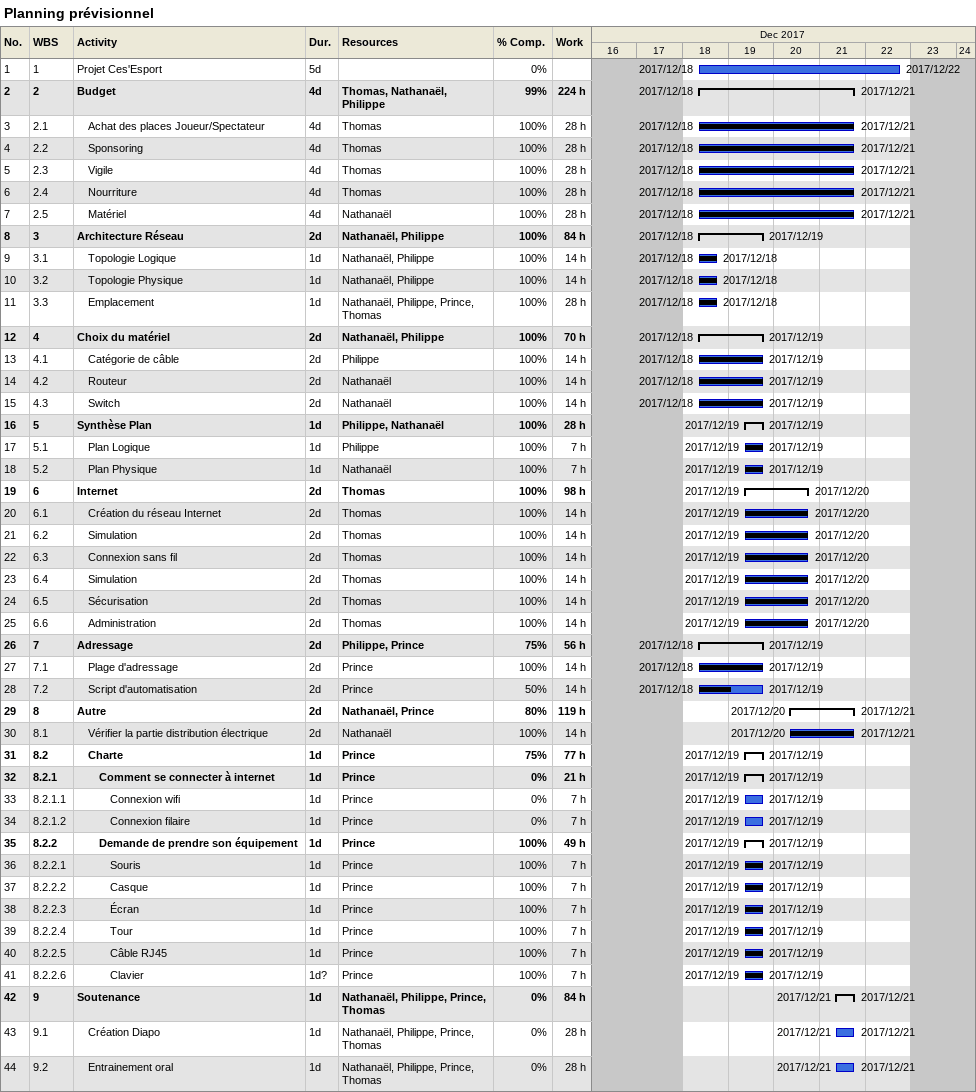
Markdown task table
Planning prévisionnel

| ID | WBS | Task | Duration | Start | Finish | Resources | % complete | Work (h) |
|---|---|---|---|---|---|---|---|---|
| 1 | 1 | Projet Ces'Esport | 5d | 2017-12-18 | 2017-12-22 |  | 0 |  |
| 2 | 2 | **Budget** | 4d | 2017-12-18 | 2017-12-21 | Thomas, Nathanaël, Philippe | 99 | 224 |
| 3 | 2.1 | Achat des places Joueur/Spectateur | 4d | 2017-12-18 | 2017-12-21 | Thomas | 100 | 28 |
| 4 | 2.2 | Sponsoring | 4d | 2017-12-18 | 2017-12-21 | Thomas | 100 | 28 |
| 5 | 2.3 | Vigile | 4d | 2017-12-18 | 2017-12-21 | Thomas | 100 | 28 |
| 6 | 2.4 | Nourriture | 4d | 2017-12-18 | 2017-12-21 | Thomas | 100 | 28 |
| 7 | 2.5 | Matériel | 4d | 2017-12-18 | 2017-12-21 | Nathanaël | 100 | 28 |
| 8 | 3 | **Architecture Réseau** | 2d | 2017-12-18 | 2017-12-19 | Nathanaël, Philippe | 100 | 84 |
| 9 | 3.1 | Topologie Logique | 1d | 2017-12-18 | 2017-12-18 | Nathanaël, Philippe | 100 | 14 |
| 10 | 3.2 | Topologie Physique | 1d | 2017-12-18 | 2017-12-18 | Nathanaël, Philippe | 100 | 14 |
| 11 | 3.3 | Emplacement | 1d | 2017-12-18 | 2017-12-18 | Nathanaël, Philippe, Prince, Thomas | 100 | 28 |
| 12 | 4 | **Choix du matériel** | 2d | 2017-12-18 | 2017-12-19 | Nathanaël, Philippe | 100 | 70 |
| 13 | 4.1 | Catégorie de câble | 2d | 2017-12-18 | 2017-12-19 | Philippe | 100 | 14 |
| 14 | 4.2 | Routeur | 2d | 2017-12-18 | 2017-12-19 | Nathanaël | 100 | 14 |
| 15 | 4.3 | Switch | 2d | 2017-12-18 | 2017-12-19 | Nathanaël | 100 | 14 |
| 16 | 5 | **Synthèse Plan** | 1d | 2017-12-19 | 2017-12-19 | Philippe, Nathanaël | 100 | 28 |
| 17 | 5.1 | Plan Logique | 1d | 2017-12-19 | 2017-12-19 | Philippe | 100 | 7 |
| 18 | 5.2 | Plan Physique | 1d | 2017-12-19 | 2017-12-19 | Nathanaël | 100 | 7 |
| 19 | 6 | **Internet** | 2d | 2017-12-19 | 2017-12-20 | Thomas | 100 | 98 |
| 20 | 6.1 | Création du réseau Internet | 2d | 2017-12-19 | 2017-12-20 | Thomas | 100 | 14 |
| 21 | 6.2 | Simulation | 2d | 2017-12-19 | 2017-12-20 | Thomas | 100 | 14 |
| 22 | 6.3 | Connexion sans fil | 2d | 2017-12-19 | 2017-12-20 | Thomas | 100 | 14 |
| 23 | 6.4 | Simulation | 2d | 2017-12-19 | 2017-12-20 | Thomas | 100 | 14 |
| 24 | 6.5 | Sécurisation | 2d | 2017-12-19 | 2017-12-20 | Thomas | 100 | 14 |
| 25 | 6.6 | Administration | 2d | 2017-12-19 | 2017-12-20 | Thomas | 100 | 14 |
| 26 | 7 | **Adressage** | 2d | 2017-12-18 | 2017-12-19 | Philippe, Prince | 75 | 56 |
| 27 | 7.1 | Plage d'adressage | 2d | 2017-12-18 | 2017-12-19 | Prince | 100 | 14 |
| 28 | 7.2 | Script d'automatisation | 2d | 2017-12-18 | 2017-12-19 | Prince | 50 | 14 |
| 29 | 8 | **Autre** | 2d | 2017-12-20 | 2017-12-21 | Nathanaël, Prince | 80 | 119 |
| 30 | 8.1 | Vérifier la partie distribution électrique | 2d | 2017-12-20 | 2017-12-21 | Nathanaël | 100 | 14 |
| 31 | 8.2 | **Charte** | 1d | 2017-12-19 | 2017-12-19 | Prince | 75 | 77 |
| 32 | 8.2.1 | **Comment se connecter à internet** | 1d | 2017-12-19 | 2017-12-19 | Prince | 0 | 21 |
| 33 | 8.2.1.1 | Connexion wifi | 1d | 2017-12-19 | 2017-12-19 | Prince | 0 | 7 |
| 34 | 8.2.1.2 | Connexion filaire | 1d | 2017-12-19 | 2017-12-19 | Prince | 0 | 7 |
| 35 | 8.2.2 | **Demande de prendre son équipement** | 1d | 2017-12-19 | 2017-12-19 | Prince | 100 | 49 |
| 36 | 8.2.2.1 | Souris | 1d | 2017-12-19 | 2017-12-19 | Prince | 100 | 7 |
| 37 | 8.2.2.2 | Casque | 1d | 2017-12-19 | 2017-12-19 | Prince | 100 | 7 |
| 38 | 8.2.2.3 | Écran | 1d | 2017-12-19 | 2017-12-19 | Prince | 100 | 7 |
| 39 | 8.2.2.4 | Tour | 1d | 2017-12-19 | 2017-12-19 | Prince | 100 | 7 |
| 40 | 8.2.2.5 | Câble RJ45 | 1d | 2017-12-19 | 2017-12-19 | Prince | 100 | 7 |
| 41 | 8.2.2.6 | Clavier | 1d? | 2017-12-19 | 2017-12-19 | Prince | 100 | 7 |
| 42 | 9 | **Soutenance** | 1d | 2017-12-21 | 2017-12-21 | Nathanaël, Philippe, Prince, Thomas | 0 | 84 |
| 43 | 9.1 | Création Diapo | 1d | 2017-12-21 | 2017-12-21 | Nathanaël, Philippe, Prince, Thomas | 0 | 28 |
| 44 | 9.2 | Entrainement oral | 1d | 2017-12-21 | 2017-12-21 | Nathanaël, Philippe, Prince, Thomas | 0 | 28 |
